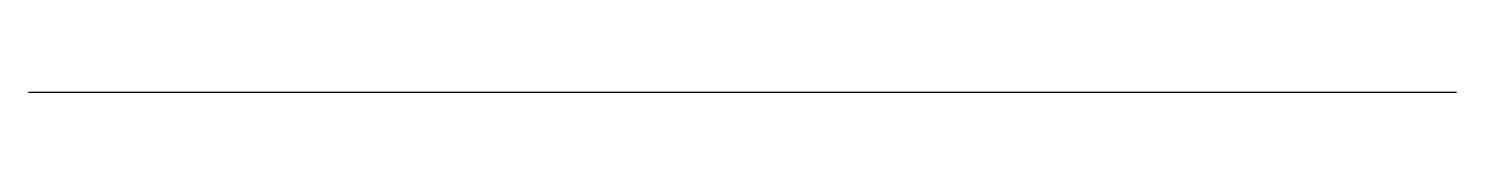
# Model space of a CAD drawing. Header units: millimetres. Extents: x -1367 to -1333, y 296.9 to 296.9.
import ezdxf

# ---------------------------------------------------------------- set-up
doc = ezdxf.new("R2010")
doc.units = ezdxf.units.MM

msp = doc.modelspace()

# ---------------------------------------------------------------- linework, layer by layer
at = {"extrusion": (0, -1, 0)}
msp.add_line((-1332.985, 296.898, 1827.554), (-1366.985, 296.898, 1803.554), dxfattribs=at)

doc.saveas('drawing.dxf')
